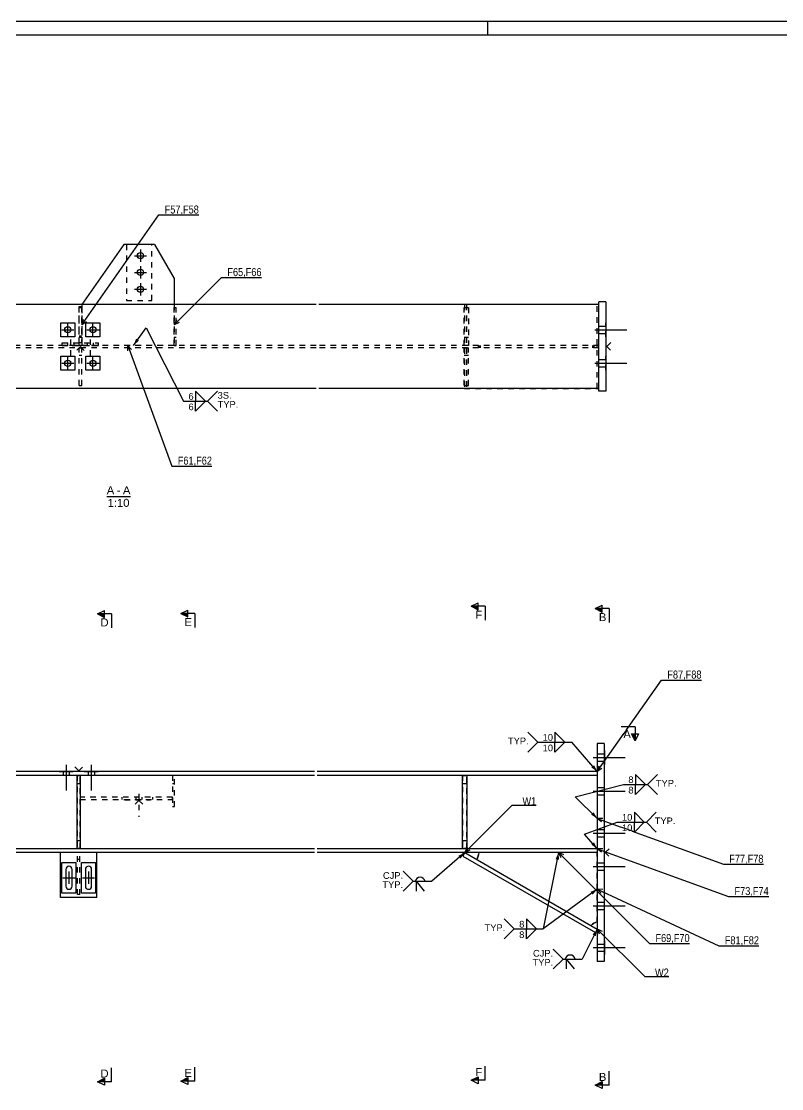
# Model space of a CAD drawing. Header units: millimetres. Extents: x -22 to 819, y -311 to 283.
# Drawn here: x 354.8 to 626.8, y -99 to 283 of the extents above; entities that cross this region are included whole.
import ezdxf

# ---------------------------------------------------------------- set-up
doc = ezdxf.new("R2010")
doc.units = ezdxf.units.MM
doc.linetypes.add('DXK_LINE_DOT2', pattern=[3.9198, 1.9599, -1.9599])
doc.layers.add('WELD_LABELS', color=5, linetype='Continuous')
doc.styles.add('Arial', font='ARIAL.TTF', dxfattribs={"height": 0.2})
doc.styles.add('Arial Narrow', font='ARIALN.TTF', dxfattribs={"height": 0.2})

# ---------------------------------------------------------------- blocks, each defined once
blk = doc.blocks.new('Unknown-43754868-1168')
at = {"color": 5, "linetype": 'Continuous'}
for p, q in [((818.75, 282.99), (-22.25, 282.99)), ((813.75, 277.99), (-17.25, 277.99))]:
    blk.add_line(p, q, dxfattribs=at)
at = {"color": 7, "linetype": 'Continuous'}
blk.add_line((521.75, 277.99), (521.75, 282.99), dxfattribs=at)
blk = doc.blocks.new('Unknown-43754868-11 - 2118')
at = {"color": 6, "linetype": 'Continuous'}
blk.add_line((385.35, 113), (393.81, 113), dxfattribs=at)
at = {"color": 0, "linetype": 'Continuous'}
blk.add_wipeout([(388.01, 113.75), (388.01, 116.75), (385.35, 116.75), (385.35, 113.75)], dxfattribs=at)
blk.add_wipeout([(390.24, 113.75), (390.24, 116.75), (388.91, 116.75), (388.91, 113.75)], dxfattribs=at)
blk.add_wipeout([(393.81, 113.75), (393.81, 116.75), (391.14, 116.75), (391.14, 113.75)], dxfattribs=at)
at = {"color": 6, "linetype": 'Continuous', "style": 'Arial'}
blk.add_text('-', height=2.87, dxfattribs=at).set_placement((388.91, 113.75))
at = {"color": 0, "linetype": 'Continuous'}
blk.add_wipeout([(393.47, 109.25), (393.47, 112.25), (385.69, 112.25), (385.69, 109.25)], dxfattribs=at)
at = {"color": 6, "linetype": 'Continuous', "style": 'Arial'}
for s, height, p in [('A', 2.87, (385.35, 113.75)), ('A', 2.87, (391.14, 113.75)), ('1:10', 2.865, (385.69, 109.25))]:
    blk.add_text(s, height=height, dxfattribs=at).set_placement(p)
blk = doc.blocks.new('Part-43754868-2227 - 2118')
at = {"color": 7, "linetype": 'DXK_LINE_DOT2'}
for p, q in [((369.43, 166.94), (369.43, 167.94)), ((369.43, 167.94), (382.43, 167.94)), ((369.43, 166.94), (382.43, 166.94)), ((382.43, 166.94), (382.43, 167.94))]:
    blk.add_line(p, q, dxfattribs=at)
at = {"color": 2, "linetype": 'Continuous'}
for q in [(374.63, 165.34), (377.33, 165.24)]:
    blk.add_line((375.93, 166.64), q, dxfattribs=at)
blk = doc.blocks.new('Surfacing-43754868-2123 - 2118')
at = {"color": 246, "linetype": 'DXK_LINE_DOT2'}
for p, q in [((381.93, 166.94), (376.93, 166.94)), ((376.93, 166.94), (376.93, 166.89)), ((381.93, 166.89), (376.93, 166.89)), ((381.93, 166.94), (381.93, 166.89))]:
    blk.add_line(p, q, dxfattribs=at)
blk = doc.blocks.new('Surfacing-43754868-2264 - 2118')
at = {"color": 7, "linetype": 'Continuous'}
for p, q in [((368.93, 158.12), (368.93, 163.12)), ((368.93, 163.12), (373.93, 163.12)), ((373.93, 163.12), (373.93, 158.12)), ((373.93, 158.12), (368.93, 158.12))]:
    blk.add_line(p, q, dxfattribs=at)
blk = doc.blocks.new('Bolt-43754868-2136 - 2118')
at = {"color": 3, "linetype": 'Continuous'}
for p, q in [((395.23, 199.12), (399.63, 199.12)), ((397.43, 201.32), (397.43, 196.92)), ((397.43, 195.32), (397.43, 190.92)), ((395.23, 193.12), (399.63, 193.12)), ((397.43, 189.32), (397.43, 184.92)), ((395.23, 187.12), (399.63, 187.12))]:
    blk.add_line(p, q, dxfattribs=at)
for centre in [(397.43, 199.12), (397.43, 193.12), (397.43, 187.12)]:
    blk.add_circle(centre, 1.1, dxfattribs=at)
blk = doc.blocks.new('Bolt-43754868-2128 - 2118')
at = {"color": 3, "linetype": 'DXK_LINE_DOT2'}
for p, q in [((372.43, 169.19), (372.43, 160.94)), ((379.43, 169.19), (379.43, 160.94)), ((371.33, 167.94), (371.33, 166.94)), ((373.53, 167.94), (373.53, 166.94)), ((378.33, 167.94), (378.33, 166.94)), ((380.53, 167.94), (380.53, 166.94))]:
    blk.add_line(p, q, dxfattribs=at)
blk = doc.blocks.new('Bolt-43754868-2133 - 2118')
at = {"color": 3, "linetype": 'Continuous'}
for p, q in [((369.23, 172.62), (373.63, 172.62)), ((371.43, 170.42), (371.43, 174.82)), ((378.23, 172.62), (382.63, 172.62)), ((380.43, 170.42), (380.43, 174.82)), ((369.23, 160.62), (373.63, 160.62)), ((371.43, 158.42), (371.43, 162.82)), ((378.23, 160.62), (382.63, 160.62)), ((380.43, 158.42), (380.43, 162.82))]:
    blk.add_line(p, q, dxfattribs=at)
for centre in [(371.43, 172.62), (380.43, 172.62), (371.43, 160.62), (380.43, 160.62)]:
    blk.add_circle(centre, 1.1, dxfattribs=at)
blk = doc.blocks.new('Bolt-43754868-2134 - 2118')
at = {"color": 3, "linetype": 'Continuous'}
for p, q in [((559.96, 172.62), (571.46, 172.62)), ((559.96, 172.62), (571.46, 172.62)), ((559.96, 172.62), (571.46, 172.62)), ((559.96, 172.62), (571.46, 172.62)), ((559.96, 172.62), (571.46, 172.62)), ((559.96, 172.62), (571.46, 172.62)), ((561.46, 173.92), (563.96, 173.92)), ((561.46, 173.92), (563.96, 173.92)), ((561.46, 173.92), (563.96, 173.92)), ((561.46, 173.92), (563.96, 173.92)), ((561.46, 173.92), (563.96, 173.92)), ((561.46, 173.92), (563.96, 173.92)), ((561.46, 171.32), (563.96, 171.32)), ((561.46, 171.32), (563.96, 171.32)), ((561.46, 171.32), (563.96, 171.32)), ((561.46, 171.32), (563.96, 171.32)), ((561.46, 171.32), (563.96, 171.32)), ((561.46, 171.32), (563.96, 171.32)), ((559.96, 160.62), (571.46, 160.62)), ((559.96, 160.62), (571.46, 160.62)), ((559.96, 160.62), (571.46, 160.62)), ((559.96, 160.62), (571.46, 160.62)), ((559.96, 160.62), (571.46, 160.62)), ((559.96, 160.62), (571.46, 160.62)), ((561.46, 161.92), (563.96, 161.92)), ((561.46, 161.92), (563.96, 161.92)), ((561.46, 161.92), (563.96, 161.92)), ((561.46, 161.92), (563.96, 161.92)), ((561.46, 161.92), (563.96, 161.92)), ((561.46, 161.92), (563.96, 161.92)), ((561.46, 159.32), (563.96, 159.32)), ((561.46, 159.32), (563.96, 159.32)), ((561.46, 159.32), (563.96, 159.32)), ((561.46, 159.32), (563.96, 159.32)), ((561.46, 159.32), (563.96, 159.32)), ((561.46, 159.32), (563.96, 159.32))]:
    blk.add_line(p, q, dxfattribs=at)
blk = doc.blocks.new('Part-43754868-2176 - 2118')
at = {"linetype": 'Continuous'}
blk.add_hatch(color=2, dxfattribs=at).paths.add_polyline_path([(247.7, 166.62), (246.9, 168.02), (248.5, 168.02)])
at = {"color": 2, "linetype": 'Continuous'}
for p, q in [((317.93, 181.62), (217.7, 181.62)), ((460.23, 181.62), (318.93, 181.62)), ((561.46, 181.62), (461.23, 181.62)), ((247.7, 166.62), (246.9, 168.02)), ((246.9, 168.02), (248.5, 168.02)), ((248.5, 168.02), (247.7, 166.62)), ((317.93, 151.62), (217.7, 151.62)), ((460.23, 151.62), (318.93, 151.62)), ((561.46, 151.62), (461.23, 151.62))]:
    blk.add_line(p, q, dxfattribs=at)
at = {"color": 7, "linetype": 'DXK_LINE_DOT2'}
for p, q in [((217.7, 181.62), (217.7, 151.62)), ((561.46, 151.62), (561.46, 181.62)), ((317.93, 167.04), (217.7, 167.04)), ((317.93, 166.19), (217.7, 166.19)), ((460.23, 167.04), (318.93, 167.04)), ((460.23, 166.19), (318.93, 166.19)), ((561.46, 167.04), (461.23, 167.04)), ((561.46, 166.19), (461.23, 166.19))]:
    blk.add_line(p, q, dxfattribs=at)
at = {"color": 2, "linetype": 'Continuous'}
blk.add_circle((247.7, 167.52), 1, dxfattribs=at)
blk = doc.blocks.new('Surfacing-43754868-2181 - 2118')
at = {"color": 246, "linetype": 'DXK_LINE_DOT2'}
for p, q in [((401.43, 203.12), (392.43, 203.12)), ((392.43, 203.12), (392.43, 183.12)), ((401.43, 183.12), (401.43, 203.12)), ((392.43, 183.12), (401.43, 183.12))]:
    blk.add_line(p, q, dxfattribs=at)
blk = doc.blocks.new('Part-43754868-2186 - 2118')
at = {"color": 7, "linetype": 'DXK_LINE_DOT2'}
for p, q in [((513.28, 152.69), (513.28, 166.19)), ((513.28, 166.19), (514.78, 166.19)), ((514.78, 152.69), (514.78, 166.19)), ((514.78, 163.39), (513.28, 163.39)), ((513.28, 152.69), (514.78, 152.69))]:
    blk.add_line(p, q, dxfattribs=at)
blk = doc.blocks.new('Part-43754868-2191 - 2118')
at = {"color": 7, "linetype": 'DXK_LINE_DOT2'}
for p, q in [((513.28, 167.04), (513.28, 180.54)), ((513.28, 180.54), (514.78, 180.54)), ((514.78, 180.54), (514.78, 167.04)), ((514.78, 169.84), (513.28, 169.84)), ((514.78, 167.04), (513.28, 167.04))]:
    blk.add_line(p, q, dxfattribs=at)
blk = doc.blocks.new('Part-43754868-2196 - 2118')
at = {"color": 7, "linetype": 'DXK_LINE_DOT2'}
for p, q in [((375.43, 167.04), (375.43, 180.54)), ((375.43, 180.54), (376.43, 180.54)), ((376.43, 180.54), (376.43, 167.04)), ((376.43, 169.84), (375.43, 169.84)), ((376.43, 167.04), (375.43, 167.04))]:
    blk.add_line(p, q, dxfattribs=at)
blk = doc.blocks.new('Surfacing-43754868-2265 - 2118')
at = {"color": 7, "linetype": 'Continuous'}
for p, q in [((368.93, 170.12), (368.93, 175.12)), ((368.93, 175.12), (373.93, 175.12)), ((373.93, 175.12), (373.93, 170.12)), ((373.93, 170.12), (368.93, 170.12))]:
    blk.add_line(p, q, dxfattribs=at)
blk = doc.blocks.new('Part-43754868-2201 - 2118')
at = {"color": 7, "linetype": 'DXK_LINE_DOT2'}
for p, q in [((375.53, 167.94), (375.53, 180.94)), ((375.53, 180.94), (376.33, 180.94)), ((376.33, 180.94), (376.33, 167.94)), ((375.53, 170.44), (376.33, 170.44)), ((376.33, 167.94), (375.53, 167.94))]:
    blk.add_line(p, q, dxfattribs=at)
blk = doc.blocks.new('Part-43754868-2216 - 2118')
at = {"color": 2, "linetype": 'Continuous'}
for p, q in [((561.46, 150.62), (561.46, 182.62)), ((563.96, 182.62), (561.46, 182.62)), ((563.96, 182.62), (563.96, 150.62)), ((564.26, 166.62), (565.66, 168.02)), ((564.26, 166.62), (565.56, 165.32)), ((563.96, 150.62), (561.46, 150.62))]:
    blk.add_line(p, q, dxfattribs=at)
blk = doc.blocks.new('Part-43754868-2217 - 2118')
at = {"color": 7, "linetype": 'DXK_LINE_DOT2'}
for p, q in [((561.46, 181.62), (513.33, 181.62)), ((513.33, 181.62), (513.33, 151.62)), ((514.03, 181.62), (514.03, 151.62)), ((560.76, 151.62), (560.76, 181.62)), ((561.46, 151.62), (561.46, 181.62)), ((561.46, 167.04), (518.36, 167.04)), ((518.36, 166.19), (518.36, 167.04)), ((561.46, 166.19), (518.36, 166.19)), ((518.65, 166.19), (518.65, 167.04)), ((518.99, 167.04), (518.99, 166.19)), ((519.03, 166.19), (519.03, 167.04)), ((559.29, 166.19), (559.29, 167.04)), ((559.69, 166.19), (559.69, 167.04)), ((560.81, 166.19), (560.81, 167.04)), ((513.33, 151.62), (561.46, 151.62))]:
    blk.add_line(p, q, dxfattribs=at)
blk = doc.blocks.new('Surfacing-43754868-2281 - 2118')
at = {"color": 7, "linetype": 'Continuous'}
for p, q in [((563.96, 175.12), (564.01, 175.12)), ((564.01, 170.12), (564.01, 175.12)), ((563.96, 170.12), (564.01, 170.12))]:
    blk.add_line(p, q, dxfattribs=at)
at = {"color": 246, "linetype": 'DXK_LINE_DOT2'}
blk.add_line((563.96, 170.12), (563.96, 175.12), dxfattribs=at)
blk = doc.blocks.new('Surfacing-43754868-2286 - 2118')
at = {"color": 7, "linetype": 'Continuous'}
for p, q in [((563.96, 163.12), (564.01, 163.12)), ((564.01, 158.12), (564.01, 163.12)), ((563.96, 158.12), (564.01, 158.12))]:
    blk.add_line(p, q, dxfattribs=at)
at = {"color": 246, "linetype": 'DXK_LINE_DOT2'}
blk.add_line((563.96, 158.12), (563.96, 163.12), dxfattribs=at)
blk = doc.blocks.new('Part-43754868-2222 - 2118')
at = {"color": 7, "linetype": 'DXK_LINE_DOT2'}
for p, q in [((375.43, 152.69), (375.43, 166.19)), ((375.43, 166.19), (376.43, 166.19)), ((376.43, 152.69), (376.43, 166.19)), ((376.43, 163.39), (375.43, 163.39)), ((375.43, 152.69), (376.43, 152.69))]:
    blk.add_line(p, q, dxfattribs=at)
blk = doc.blocks.new('Surfacing-43754868-2311 - 2118')
at = {"color": 246, "linetype": 'DXK_LINE_DOT2'}
for p, q in [((374.93, 166.94), (369.93, 166.94)), ((369.93, 166.94), (369.93, 166.89)), ((374.93, 166.89), (369.93, 166.89)), ((374.93, 166.94), (374.93, 166.89))]:
    blk.add_line(p, q, dxfattribs=at)
blk = doc.blocks.new('Part-43754868-2237 - 2118')
at = {"color": 7, "linetype": 'DXK_LINE_DOT2'}
for p, q in [((409.43, 167.04), (409.43, 180.54)), ((409.43, 180.54), (410.23, 180.54)), ((410.23, 167.04), (410.23, 180.54)), ((410.23, 169.84), (409.43, 169.84)), ((409.43, 167.04), (410.23, 167.04))]:
    blk.add_line(p, q, dxfattribs=at)
blk = doc.blocks.new('Surfacing-43754868-2258 - 2118')
at = {"color": 7, "linetype": 'Continuous'}
for p, q in [((377.93, 170.12), (377.93, 175.12)), ((377.93, 175.12), (382.93, 175.12)), ((382.93, 175.12), (382.93, 170.12)), ((382.93, 170.12), (377.93, 170.12))]:
    blk.add_line(p, q, dxfattribs=at)
blk = doc.blocks.new('Surfacing-43754868-2259 - 2118')
at = {"color": 7, "linetype": 'Continuous'}
for p, q in [((377.93, 158.12), (377.93, 163.12)), ((377.93, 163.12), (382.93, 163.12)), ((382.93, 163.12), (382.93, 158.12)), ((382.93, 158.12), (377.93, 158.12))]:
    blk.add_line(p, q, dxfattribs=at)
blk = doc.blocks.new('Surfacing-43754868-2271 - 2118')
at = {"color": 7, "linetype": 'Continuous'}
for p, q in [((563.96, 175.12), (564.01, 175.12)), ((564.01, 170.12), (564.01, 175.12)), ((563.96, 170.12), (564.01, 170.12))]:
    blk.add_line(p, q, dxfattribs=at)
at = {"color": 246, "linetype": 'DXK_LINE_DOT2'}
blk.add_line((563.96, 170.12), (563.96, 175.12), dxfattribs=at)
blk = doc.blocks.new('Surfacing-43754868-2276 - 2118')
at = {"color": 7, "linetype": 'Continuous'}
for p, q in [((563.96, 163.12), (564.01, 163.12)), ((564.01, 158.12), (564.01, 163.12)), ((563.96, 158.12), (564.01, 158.12))]:
    blk.add_line(p, q, dxfattribs=at)
at = {"color": 246, "linetype": 'DXK_LINE_DOT2'}
blk.add_line((563.96, 158.12), (563.96, 163.12), dxfattribs=at)
blk = doc.blocks.new('Part-43754868-3055 - 2118')
at = {"color": 2, "linetype": 'Continuous'}
for p, q in [((391.43, 203.12), (376.43, 181.7)), ((402.43, 203.12), (391.43, 203.12)), ((402.43, 203.12), (409.43, 190.99)), ((409.43, 190.99), (409.43, 181.62)), ((376.43, 181.7), (376.43, 181.62))]:
    blk.add_line(p, q, dxfattribs=at)
at = {"color": 7, "linetype": 'DXK_LINE_DOT2'}
for p, q in [((376.43, 181.7), (376.43, 167.04)), ((409.43, 181.62), (409.43, 167.04)), ((409.43, 167.04), (376.43, 167.04))]:
    blk.add_line(p, q, dxfattribs=at)
blk = doc.blocks.new('Surfacing-43754868-2680 - 2596')
at = {"color": 7, "linetype": 'Continuous'}
for p, q in [((377.33, 14.5), (377.33, 14.55)), ((377.33, 14.55), (382.33, 14.55)), ((382.33, 14.5), (382.33, 14.55))]:
    blk.add_line(p, q, dxfattribs=at)
at = {"color": 246, "linetype": 'DXK_LINE_DOT2'}
blk.add_line((377.33, 14.5), (382.33, 14.5), dxfattribs=at)
blk = doc.blocks.new('Bolt-43754868-2616 - 2596')
at = {"color": 3, "linetype": 'Continuous'}
for p, q in [((559.36, 19.5), (570.86, 19.5)), ((559.36, 19.5), (570.86, 19.5)), ((560.86, 20.8), (563.36, 20.8)), ((560.86, 20.8), (563.36, 20.8)), ((560.86, 18.2), (563.36, 18.2)), ((560.86, 18.2), (563.36, 18.2)), ((560.86, 8.8), (563.36, 8.8)), ((560.86, 8.8), (563.36, 8.8)), ((559.36, 7.5), (570.86, 7.5)), ((559.36, 7.5), (570.86, 7.5)), ((560.86, 6.2), (563.36, 6.2)), ((560.86, 6.2), (563.36, 6.2)), ((559.36, -7.5), (570.86, -7.5)), ((559.36, -7.5), (570.86, -7.5)), ((560.86, -6.2), (563.36, -6.2)), ((560.86, -6.2), (563.36, -6.2)), ((560.86, -8.8), (563.36, -8.8)), ((560.86, -8.8), (563.36, -8.8)), ((560.86, -18.2), (563.36, -18.2)), ((560.86, -18.2), (563.36, -18.2)), ((559.36, -19.5), (570.86, -19.5)), ((559.36, -19.5), (570.86, -19.5)), ((560.86, -20.8), (563.36, -20.8)), ((560.86, -20.8), (563.36, -20.8)), ((559.36, -33.5), (570.86, -33.5)), ((559.36, -33.5), (570.86, -33.5)), ((560.86, -32.2), (563.36, -32.2)), ((560.86, -32.2), (563.36, -32.2)), ((560.86, -34.8), (563.36, -34.8)), ((560.86, -34.8), (563.36, -34.8)), ((559.36, -48.5), (570.86, -48.5)), ((559.36, -48.5), (570.86, -48.5)), ((560.86, -47.2), (563.36, -47.2)), ((560.86, -47.2), (563.36, -47.2)), ((560.86, -49.8), (563.36, -49.8)), ((560.86, -49.8), (563.36, -49.8))]:
    blk.add_line(p, q, dxfattribs=at)
blk = doc.blocks.new('Part-43754868-2656 - 2596')
at = {"color": 7, "linetype": 'DXK_LINE_DOT2'}
for p, q in [((375.73, -14.5), (374.93, -14.5)), ((374.93, -29.5), (374.93, -14.5)), ((375.73, -29.5), (375.73, -14.5)), ((375.73, -17), (374.93, -17)), ((375.73, -29.5), (374.93, -29.5))]:
    blk.add_line(p, q, dxfattribs=at)
blk = doc.blocks.new('Surfacing-43754868-2601 - 2596')
at = {"color": 7, "linetype": 'Continuous'}
for p, q in [((376.33, -29), (376.33, -18)), ((376.33, -18), (381.33, -18)), ((381.33, -18), (381.33, -29)), ((381.33, -29), (376.33, -29))]:
    blk.add_line(p, q, dxfattribs=at)
blk = doc.blocks.new('Bolt-43754868-2622 - 2596')
at = {"color": 3, "linetype": 'DXK_LINE_DOT2'}
for p, q in [((395.73, 5.3), (395.73, 4.5)), ((395.73, 5.3), (395.73, 4.5)), ((395.73, 5.3), (395.73, 4.5)), ((396.83, 6.55), (396.83, -1.7)), ((396.83, 6.55), (396.83, -1.7)), ((396.83, 6.55), (396.83, -1.7)), ((397.93, 5.3), (397.93, 4.5)), ((397.93, 5.3), (397.93, 4.5)), ((397.93, 5.3), (397.93, 4.5))]:
    blk.add_line(p, q, dxfattribs=at)
blk = doc.blocks.new('Bolt-43754868-2606 - 2596')
at = {"color": 3, "linetype": 'Continuous'}
for p, q in [((370.81, -20.08), (370.73, -20.5)), ((370.73, -20.5), (370.73, -26.5)), ((371.05, -19.72), (370.81, -20.08)), ((371.41, -19.48), (371.05, -19.72)), ((371.83, -19.4), (371.41, -19.48)), ((372.25, -19.48), (371.83, -19.4)), ((371.83, -19.4), (371.83, -19.4)), ((371.83, -21.3), (371.83, -25.7)), ((372.61, -19.72), (372.25, -19.48)), ((372.85, -20.08), (372.61, -19.72)), ((372.93, -20.5), (372.85, -20.08)), ((372.93, -26.5), (372.93, -20.5)), ((377.81, -20.08), (377.73, -20.5)), ((377.73, -20.5), (377.73, -26.5)), ((378.05, -19.72), (377.81, -20.08)), ((378.41, -19.48), (378.05, -19.72)), ((378.83, -19.4), (378.41, -19.48)), ((379.25, -19.48), (378.83, -19.4)), ((378.83, -19.4), (378.83, -19.4)), ((378.83, -21.3), (378.83, -25.7)), ((379.61, -19.72), (379.25, -19.48)), ((379.85, -20.08), (379.61, -19.72)), ((379.93, -20.5), (379.85, -20.08)), ((379.93, -26.5), (379.93, -20.5)), ((369.63, -23.5), (374.03, -23.5)), ((370.73, -26.5), (370.81, -26.92)), ((372.85, -26.92), (372.93, -26.5)), ((376.63, -23.5), (381.03, -23.5)), ((377.73, -26.5), (377.81, -26.92)), ((379.85, -26.92), (379.93, -26.5)), ((370.81, -26.92), (371.05, -27.28)), ((371.05, -27.28), (371.41, -27.52)), ((371.41, -27.52), (371.83, -27.6)), ((371.83, -27.6), (372.25, -27.52)), ((371.83, -27.6), (371.83, -27.6)), ((372.25, -27.52), (372.61, -27.28)), ((372.61, -27.28), (372.85, -26.92)), ((377.81, -26.92), (378.05, -27.28)), ((378.05, -27.28), (378.41, -27.52)), ((378.41, -27.52), (378.83, -27.6)), ((378.83, -27.6), (379.25, -27.52)), ((378.83, -27.6), (378.83, -27.6)), ((379.25, -27.52), (379.61, -27.28)), ((379.61, -27.28), (379.85, -26.92))]:
    blk.add_line(p, q, dxfattribs=at)
blk = doc.blocks.new('Surfacing-43754868-2675 - 2596')
at = {"color": 7, "linetype": 'Continuous'}
for p, q in [((377.33, 14.5), (377.33, 14.55)), ((377.33, 14.55), (382.33, 14.55)), ((382.33, 14.5), (382.33, 14.55))]:
    blk.add_line(p, q, dxfattribs=at)
at = {"color": 246, "linetype": 'DXK_LINE_DOT2'}
blk.add_line((377.33, 14.5), (382.33, 14.5), dxfattribs=at)
blk = doc.blocks.new('Bolt-43754868-2611 - 2596')
at = {"color": 3, "linetype": 'Continuous'}
for p, q in [((370.83, 16.95), (370.83, 7.7)), ((370.83, 16.95), (370.83, 7.7)), ((379.83, 16.95), (379.83, 7.7)), ((379.83, 16.95), (379.83, 7.7)), ((369.73, 14.5), (369.73, 13.1)), ((369.73, 14.5), (369.73, 13.1)), ((371.93, 14.5), (371.93, 13.1)), ((371.93, 14.5), (371.93, 13.1)), ((378.73, 14.5), (378.73, 13.1)), ((378.73, 14.5), (378.73, 13.1)), ((380.93, 14.5), (380.93, 13.1)), ((380.93, 14.5), (380.93, 13.1))]:
    blk.add_line(p, q, dxfattribs=at)
blk = doc.blocks.new('Surfacing-43754868-2685 - 2596')
at = {"color": 7, "linetype": 'Continuous'}
for p, q in [((368.33, 14.5), (368.33, 14.55)), ((368.33, 14.55), (373.33, 14.55)), ((373.33, 14.5), (373.33, 14.55))]:
    blk.add_line(p, q, dxfattribs=at)
at = {"color": 246, "linetype": 'DXK_LINE_DOT2'}
blk.add_line((368.33, 14.5), (373.33, 14.5), dxfattribs=at)
blk = doc.blocks.new('Part-43754868-2630 - 2596')
at = {"linetype": 'Continuous'}
blk.add_hatch(color=2, dxfattribs=at).paths.add_polyline_path([(247.1, 14.5), (246.3, 15.9), (247.9, 15.9)])
at = {"color": 2, "linetype": 'Continuous'}
for p, q in [((247.1, 14.5), (246.3, 15.9)), ((246.3, 15.9), (247.9, 15.9)), ((247.9, 15.9), (247.1, 14.5)), ((375.33, 14.8), (373.93, 16.2)), ((375.33, 14.8), (376.63, 16.1)), ((317.33, 14.5), (217.1, 14.5)), ((317.33, 13.1), (217.1, 13.1)), ((459.63, 14.5), (318.33, 14.5)), ((459.63, 13.1), (318.33, 13.1)), ((560.86, 14.5), (460.63, 14.5)), ((560.86, 13.1), (460.63, 13.1)), ((317.33, -13.1), (217.1, -13.1)), ((317.33, -14.5), (217.1, -14.5)), ((459.63, -13.1), (318.33, -13.1)), ((459.63, -14.5), (318.33, -14.5)), ((560.86, -13.1), (460.63, -13.1)), ((560.86, -14.5), (460.63, -14.5))]:
    blk.add_line(p, q, dxfattribs=at)
at = {"color": 7, "linetype": 'DXK_LINE_DOT2'}
for p, q in [((217.1, -14.5), (217.1, 14.5)), ((560.86, 14.5), (560.86, -14.5))]:
    blk.add_line(p, q, dxfattribs=at)
at = {"color": 2, "linetype": 'Continuous'}
blk.add_circle((247.1, 15.4), 1, dxfattribs=at)
blk = doc.blocks.new('Part-43754868-2631 - 2596')
at = {"color": 7, "linetype": 'DXK_LINE_DOT2'}
for p, q in [((512.68, 13), (512.68, -13)), ((514.18, 13), (512.68, 13)), ((514.18, -13), (514.18, 13)), ((512.68, 10.2), (514.18, 10.2)), ((512.68, -10.2), (514.18, -10.2)), ((512.68, -13), (514.18, -13))]:
    blk.add_line(p, q, dxfattribs=at)
blk = doc.blocks.new('Part-43754868-2632 - 2596')
at = {"color": 2, "linetype": 'Continuous'}
for p, q in [((514.18, 13), (512.68, 13)), ((512.68, -13), (512.68, 13)), ((514.18, 13), (514.18, -13)), ((514.18, -13), (512.68, -13))]:
    blk.add_line(p, q, dxfattribs=at)
at = {"color": 7, "linetype": 'DXK_LINE_DOT2'}
for p, q in [((512.68, 10.2), (514.18, 10.2)), ((512.68, -10.2), (514.18, -10.2))]:
    blk.add_line(p, q, dxfattribs=at)
blk = doc.blocks.new('Part-43754868-2637 - 2596')
at = {"color": 2, "linetype": 'Continuous'}
for p, q in [((513.43, -14.5), (512.73, -15.71)), ((513.43, -14.5), (560.86, -41.88)), ((518.26, -15.79), (518.39, -15.15)), ((518.43, -14.5), (518.39, -15.15)), ((512.73, -15.71), (560.16, -43.1)), ((518.05, -16.41), (517.76, -17)), ((518.05, -16.41), (518.26, -15.79)), ((559.09, -40.12), (558.69, -40.63)), ((559.61, -39.72), (559.09, -40.12)), ((560.21, -39.47), (559.61, -39.72)), ((560.86, -41.88), (560.16, -43.1)), ((560.86, -39.38), (560.21, -39.47))]:
    blk.add_line(p, q, dxfattribs=at)
at = {"color": 7, "linetype": 'DXK_LINE_DOT2'}
for p, q in [((518.39, -15.15), (518.26, -15.79)), ((560.86, -14.5), (518.43, -14.5)), ((560.86, -39.38), (560.86, -14.5)), ((518.26, -15.79), (518.05, -16.41)), ((559.09, -40.12), (559.61, -39.72)), ((559.61, -39.72), (560.21, -39.47))]:
    blk.add_line(p, q, dxfattribs=at)
blk = doc.blocks.new('Part-43754868-2642 - 2596')
at = {"color": 2, "linetype": 'Continuous'}
for p, q in [((563.36, 24.5), (560.86, 24.5)), ((560.86, 24.5), (560.86, -53.5)), ((563.36, 24.5), (563.36, -53.5)), ((563.66, -14.5), (565.06, -13.1)), ((563.66, -14.5), (564.96, -15.8)), ((563.36, -53.5), (560.86, -53.5))]:
    blk.add_line(p, q, dxfattribs=at)
blk = doc.blocks.new('Part-43754868-4316 - 2596')
at = {"color": 7, "linetype": 'DXK_LINE_DOT2'}
for p, q in [((375.83, 5.3), (375.83, 4.5)), ((408.83, 5.3), (375.83, 5.3)), ((375.83, 4.5), (408.83, 4.5)), ((390.83, 4.5), (390.83, 5.3)), ((401.83, 4.5), (401.83, 5.3)), ((408.83, 4.5), (408.83, 5.3))]:
    blk.add_line(p, q, dxfattribs=at)
at = {"color": 2, "linetype": 'Continuous'}
for q in [(395.53, 2.9), (398.23, 2.8)]:
    blk.add_line((396.83, 4.2), q, dxfattribs=at)
blk = doc.blocks.new('Part-43754868-2655 - 2596')
at = {"color": 7, "linetype": 'DXK_LINE_DOT2'}
for p, q in [((374.83, 13), (374.83, -13)), ((375.83, 13), (374.83, 13)), ((375.83, -13), (375.83, 13)), ((374.83, 10.2), (375.83, 10.2)), ((374.83, -10.2), (375.83, -10.2)), ((374.83, -13), (375.83, -13))]:
    blk.add_line(p, q, dxfattribs=at)
blk = doc.blocks.new('Part-43754868-2657 - 2596')
at = {"color": 7, "linetype": 'DXK_LINE_DOT2'}
for p, q in [((408.83, 13.1), (408.83, 2)), ((409.63, 13.1), (408.83, 13.1)), ((409.63, 2), (409.63, 13.1)), ((408.83, 10.3), (409.63, 10.3)), ((408.83, 2), (409.63, 2))]:
    blk.add_line(p, q, dxfattribs=at)
blk = doc.blocks.new('Part-43754868-2659 - 2596')
at = {"color": 2, "linetype": 'Continuous'}
for p, q in [((368.83, -30.5), (368.83, -14.5)), ((381.83, -30.5), (381.83, -14.5)), ((381.83, -30.5), (368.83, -30.5))]:
    blk.add_line(p, q, dxfattribs=at)
at = {"color": 7, "linetype": 'DXK_LINE_DOT2'}
blk.add_line((381.83, -14.5), (368.83, -14.5), dxfattribs=at)
blk = doc.blocks.new('Part-43754868-2660 - 2596')
at = {"color": 2, "linetype": 'Continuous'}
for p, q in [((375.83, 13), (374.83, 13)), ((374.83, -13), (374.83, 13)), ((375.83, 13), (375.83, -13)), ((375.83, -13), (374.83, -13))]:
    blk.add_line(p, q, dxfattribs=at)
at = {"color": 7, "linetype": 'DXK_LINE_DOT2'}
for p, q in [((374.83, 10.2), (375.83, 10.2)), ((374.83, -10.2), (375.83, -10.2))]:
    blk.add_line(p, q, dxfattribs=at)
blk = doc.blocks.new('Surfacing-43754868-2690 - 2596')
at = {"color": 7, "linetype": 'Continuous'}
for p, q in [((368.33, 14.5), (368.33, 14.55)), ((368.33, 14.55), (373.33, 14.55)), ((373.33, 14.5), (373.33, 14.55))]:
    blk.add_line(p, q, dxfattribs=at)
at = {"color": 246, "linetype": 'DXK_LINE_DOT2'}
blk.add_line((368.33, 14.5), (373.33, 14.5), dxfattribs=at)
blk = doc.blocks.new('Surfacing-43754868-2700 - 2596')
at = {"color": 7, "linetype": 'Continuous'}
for p, q in [((563.36, -46), (563.41, -46)), ((563.41, -46), (563.41, -51)), ((563.36, -51), (563.41, -51))]:
    blk.add_line(p, q, dxfattribs=at)
at = {"color": 246, "linetype": 'DXK_LINE_DOT2'}
blk.add_line((563.36, -46), (563.36, -51), dxfattribs=at)
blk = doc.blocks.new('Surfacing-43754868-2705 - 2596')
at = {"color": 7, "linetype": 'Continuous'}
for p, q in [((563.36, -46), (563.41, -46)), ((563.41, -46), (563.41, -51)), ((563.36, -51), (563.41, -51))]:
    blk.add_line(p, q, dxfattribs=at)
at = {"color": 246, "linetype": 'DXK_LINE_DOT2'}
blk.add_line((563.36, -46), (563.36, -51), dxfattribs=at)
blk = doc.blocks.new('Surfacing-43754868-2710 - 2596')
at = {"color": 7, "linetype": 'Continuous'}
for p, q in [((563.36, 22), (563.41, 22)), ((563.41, 22), (563.41, 17)), ((563.36, 17), (563.41, 17))]:
    blk.add_line(p, q, dxfattribs=at)
at = {"color": 246, "linetype": 'DXK_LINE_DOT2'}
blk.add_line((563.36, 22), (563.36, 17), dxfattribs=at)
blk = doc.blocks.new('Surfacing-43754868-2715 - 2596')
at = {"color": 7, "linetype": 'Continuous'}
for p, q in [((563.36, 22), (563.41, 22)), ((563.41, 22), (563.41, 17)), ((563.36, 17), (563.41, 17))]:
    blk.add_line(p, q, dxfattribs=at)
at = {"color": 246, "linetype": 'DXK_LINE_DOT2'}
blk.add_line((563.36, 22), (563.36, 17), dxfattribs=at)
blk = doc.blocks.new('Surfacing-43754868-2736 - 2596')
at = {"color": 7, "linetype": 'Continuous'}
for p, q in [((369.33, -29), (369.33, -18)), ((369.33, -18), (374.33, -18)), ((374.33, -18), (374.33, -29)), ((374.33, -29), (369.33, -29))]:
    blk.add_line(p, q, dxfattribs=at)
blk = doc.blocks.new('Surfacing-43754868-2737 - 2596')
at = {"color": 246, "linetype": 'DXK_LINE_DOT2'}
for p, q in [((391.83, 4.45), (391.83, 4.5)), ((391.83, 4.5), (400.83, 4.5)), ((391.83, 4.45), (400.83, 4.45)), ((400.83, 4.45), (400.83, 4.5))]:
    blk.add_line(p, q, dxfattribs=at)
blk = doc.blocks.new('WeldMark-43754868-7555 - 2118')
at = {"linetype": 'Continuous'}
blk.add_hatch(color=3, dxfattribs=at).paths.add_polyline_path([(396.89, 168.71), (394.93, 167.04), (395.87, 169.44)])
at = {"color": 3, "linetype": 'Continuous'}
for p, q in [((394.93, 167.04), (399.43, 173.32)), ((421.45, 147.08), (425.02, 150.65)), ((421.45, 147.08), (425.02, 143.51))]:
    blk.add_line(p, q, dxfattribs=at)
at = {"color": 0}
blk.add_wipeout([(416.65, 147.38), (416.65, 150.28), (414.39, 150.28), (414.39, 147.38)], dxfattribs=at)
at = {"color": 3, "linetype": 'Continuous'}
for p, q in [((420.73, 147.08), (417.16, 150.65)), ((417.16, 150.65), (417.16, 147.08)), ((417.16, 147.08), (420.73, 147.08))]:
    blk.add_line(p, q, dxfattribs=at)
at = {"color": 0, "linetype": 'Continuous'}
blk.add_wipeout([(430.02, 147.96), (430.02, 150.46), (425.02, 150.46), (425.02, 147.96)], dxfattribs=at)
for points in [[(416.65, 143.63), (416.65, 146.53), (414.39, 146.53), (414.39, 143.63)], [(432.42, 144.71), (432.42, 147.21), (425.02, 147.21), (425.02, 144.71)]]:
    blk.add_wipeout(points, dxfattribs=at)
at = {"color": 3, "linetype": 'Continuous'}
for p, q in [((399.43, 173.32), (412.84, 147.08)), ((412.84, 147.08), (421.45, 147.08)), ((417.16, 147.08), (420.73, 147.08)), ((420.73, 147.08), (417.16, 143.51)), ((417.16, 143.51), (417.16, 147.08))]:
    blk.add_line(p, q, dxfattribs=at)
at = {"color": 3, "style": 'Arial'}
blk.add_text('6', height=2.39, dxfattribs=at).set_placement((414.59, 147.58))
at = {"color": 3, "linetype": 'Continuous', "style": 'Arial'}
for s, height, p in [('3S.', 2.388, (425.02, 147.96)), ('6', 2.39, (414.59, 143.83)), ('TYP.', 2.388, (425.02, 144.71))]:
    blk.add_text(s, height=height, dxfattribs=at).set_placement(p)
blk = doc.blocks.new('WeldMark-43754868-3049 - 2596')
at = {"linetype": 'Continuous'}
blk.add_hatch(color=3, dxfattribs=at).paths.add_polyline_path([(559.7, 16.8), (560.86, 14.5), (558.75, 15.98)])
at = {"color": 3, "linetype": 'Continuous'}
blk.add_line((560.86, 14.5), (551.76, 25.04), dxfattribs=at)
at = {"color": 0}
blk.add_wipeout([(545.21, 25.34), (545.21, 28.24), (541.1, 28.24), (541.1, 25.34)], dxfattribs=at)
at = {"color": 3, "linetype": 'Continuous'}
for p, q in [((549.29, 25.04), (545.72, 28.61)), ((545.72, 28.61), (545.72, 25.04)), ((545.72, 25.04), (549.29, 25.04))]:
    blk.add_line(p, q, dxfattribs=at)
at = {"color": 0, "linetype": 'Continuous'}
blk.add_wipeout([(545.21, 21.59), (545.21, 24.49), (541.1, 24.49), (541.1, 21.59)], dxfattribs=at)
at = {"color": 3, "linetype": 'Continuous'}
for p, q in [((539.55, 25.04), (535.98, 28.61)), ((539.55, 25.04), (535.98, 21.47)), ((539.55, 25.04), (551.76, 25.04)), ((545.72, 25.04), (549.29, 25.04)), ((549.29, 25.04), (545.72, 21.47)), ((545.72, 21.47), (545.72, 25.04))]:
    blk.add_line(p, q, dxfattribs=at)
at = {"color": 3, "style": 'Arial'}
blk.add_text('10', height=2.388, dxfattribs=at).set_placement((541.3, 25.54))
at = {"color": 3, "linetype": 'Continuous', "style": 'Arial'}
blk.add_text('10', height=2.388, dxfattribs=at).set_placement((541.3, 21.79))
at = {"color": 0, "linetype": 'Continuous'}
blk.add_wipeout([(536.3, 24.29), (536.3, 26.79), (528.89, 26.79), (528.89, 24.29)], dxfattribs=at)
at = {"color": 3, "linetype": 'Continuous', "style": 'Arial'}
blk.add_text('TYP.', height=2.388, dxfattribs=at).set_placement((528.89, 24.29))
blk = doc.blocks.new('SectionMark-43754868-2942 - 2596')
at = {"color": 0, "linetype": 'Continuous'}
for points in [[(386.01, 66.44), (386.01, 69.44), (383.12, 69.44), (383.12, 66.44)], [(386.01, -94.99), (386.01, -91.99), (383.12, -91.99), (383.12, -94.99)]]:
    blk.add_wipeout(points, dxfattribs=at)
at = {"linetype": 'Continuous'}
for points in [[(384.51, 70.94), (384.51, 69.69), (382.01, 70.94)], [(384.51, -95.23), (384.51, -96.49), (382.01, -96.49)]]:
    blk.add_hatch(color=6, dxfattribs=at).paths.add_polyline_path(points)
at = {"color": 6, "linetype": 'Continuous'}
for p, q in [((382.01, 70.94), (384.51, 72.19)), ((387.01, 70.94), (382.01, 70.94)), ((382.01, 70.94), (384.51, 69.69)), ((384.51, 69.69), (384.51, 72.19)), ((387.01, 70.94), (387.01, 65.94)), ((387.01, -96.49), (387.01, -91.49)), ((382.01, -96.49), (384.51, -95.23)), ((384.51, -95.23), (384.51, -97.73)), ((387.01, -96.49), (382.01, -96.49)), ((384.51, -97.73), (382.01, -96.49))]:
    blk.add_line(p, q, dxfattribs=at)
at = {"color": 6, "linetype": 'Continuous', "style": 'Arial'}
for p in [(383.12, 66.44), (383.12, -94.99)]:
    blk.add_text('D', height=2.87, dxfattribs=at).set_placement(p)
blk = doc.blocks.new('SectionMark-43754868-2944 - 2596')
at = {"color": 0, "linetype": 'Continuous'}
for points in [[(415.83, 66.58), (415.83, 69.58), (413.16, 69.58), (413.16, 66.58)], [(415.83, -94.77), (415.83, -91.77), (413.16, -91.77), (413.16, -94.77)]]:
    blk.add_wipeout(points, dxfattribs=at)
at = {"linetype": 'Continuous'}
for points in [[(414.33, 71.08), (414.33, 69.83), (411.83, 71.08)], [(414.33, -95.02), (414.33, -96.27), (411.83, -96.27)]]:
    blk.add_hatch(color=6, dxfattribs=at).paths.add_polyline_path(points)
at = {"color": 6, "linetype": 'Continuous'}
for p, q in [((411.83, 71.08), (414.33, 72.33)), ((416.83, 71.08), (411.83, 71.08)), ((411.83, 71.08), (414.33, 69.83)), ((414.33, 69.83), (414.33, 72.33)), ((416.83, 71.08), (416.83, 66.08)), ((416.83, -96.27), (416.83, -91.27)), ((411.83, -96.27), (414.33, -95.02)), ((414.33, -95.02), (414.33, -97.52)), ((416.83, -96.27), (411.83, -96.27)), ((414.33, -97.52), (411.83, -96.27))]:
    blk.add_line(p, q, dxfattribs=at)
at = {"color": 6, "linetype": 'Continuous', "style": 'Arial'}
for p in [(413.16, 66.58), (413.16, -94.77)]:
    blk.add_text('E', height=2.87, dxfattribs=at).set_placement(p)
blk = doc.blocks.new('SectionMark-43754868-2930 - 2596')
at = {"color": 0, "linetype": 'Continuous'}
for points in [[(519.68, 69.18), (519.68, 72.18), (517.24, 72.18), (517.24, 69.18)], [(519.68, -94.45), (519.68, -91.45), (517.24, -91.45), (517.24, -94.45)]]:
    blk.add_wipeout(points, dxfattribs=at)
at = {"linetype": 'Continuous'}
for points in [[(518.18, 73.68), (518.18, 72.43), (515.68, 73.68)], [(518.18, -94.7), (518.18, -95.95), (515.68, -95.95)]]:
    blk.add_hatch(color=6, dxfattribs=at).paths.add_polyline_path(points)
at = {"color": 6, "linetype": 'Continuous'}
for p, q in [((515.68, 73.68), (518.18, 74.93)), ((520.68, 73.68), (515.68, 73.68)), ((515.68, 73.68), (518.18, 72.43)), ((518.18, 72.43), (518.18, 74.93)), ((520.68, 73.68), (520.68, 68.68)), ((520.68, -95.95), (520.68, -90.95)), ((515.68, -95.95), (518.18, -94.7)), ((518.18, -94.7), (518.18, -97.2)), ((520.68, -95.95), (515.68, -95.95)), ((518.18, -97.2), (515.68, -95.95))]:
    blk.add_line(p, q, dxfattribs=at)
at = {"color": 6, "linetype": 'Continuous', "style": 'Arial'}
for p in [(517.24, 69.18), (517.24, -94.45)]:
    blk.add_text('F', height=2.87, dxfattribs=at).set_placement(p)
blk = doc.blocks.new('SectionMark-43754868-2948 - 2596')
at = {"color": 0, "linetype": 'Continuous'}
for points in [[(207.77, 26.5), (207.77, 29.5), (205.1, 29.5), (205.1, 26.5)], [(572.86, 26.5), (572.86, 29.5), (570.19, 29.5), (570.19, 26.5)]]:
    blk.add_wipeout(points, dxfattribs=at)
at = {"linetype": 'Continuous'}
for points in [[(203.6, 28), (204.85, 28), (203.6, 25.5)], [(573.11, 28), (574.36, 28), (574.36, 25.5)]]:
    blk.add_hatch(color=6, dxfattribs=at).paths.add_polyline_path(points)
at = {"color": 6, "linetype": 'Continuous'}
for p, q in [((203.6, 25.5), (202.35, 28)), ((204.85, 28), (202.35, 28)), ((203.6, 30.5), (208.6, 30.5)), ((203.6, 30.5), (203.6, 25.5)), ((203.6, 25.5), (204.85, 28)), ((574.36, 30.5), (569.36, 30.5)), ((573.11, 28), (575.61, 28)), ((574.36, 25.5), (573.11, 28)), ((574.36, 30.5), (574.36, 25.5)), ((575.61, 28), (574.36, 25.5))]:
    blk.add_line(p, q, dxfattribs=at)
at = {"color": 6, "linetype": 'Continuous', "style": 'Arial'}
for p in [(205.1, 26.5), (570.19, 26.5)]:
    blk.add_text('A', height=2.87, dxfattribs=at).set_placement(p)
blk = doc.blocks.new('SectionMark-43754868-2956 - 2596')
at = {"color": 0, "linetype": 'Continuous'}
for points in [[(564.09, 68.35), (564.09, 71.35), (561.42, 71.35), (561.42, 68.35)], [(564.09, -96.21), (564.09, -93.21), (561.42, -93.21), (561.42, -96.21)]]:
    blk.add_wipeout(points, dxfattribs=at)
at = {"linetype": 'Continuous'}
for points in [[(562.59, 72.85), (562.59, 71.6), (560.09, 72.85)], [(562.59, -96.46), (562.59, -97.71), (560.09, -97.71)]]:
    blk.add_hatch(color=6, dxfattribs=at).paths.add_polyline_path(points)
at = {"color": 6, "linetype": 'Continuous'}
for p, q in [((560.09, 72.85), (562.59, 74.1)), ((565.09, 72.85), (560.09, 72.85)), ((560.09, 72.85), (562.59, 71.6)), ((562.59, 71.6), (562.59, 74.1)), ((565.09, 72.85), (565.09, 67.85)), ((565.09, -97.71), (565.09, -92.71)), ((560.09, -97.71), (562.59, -96.46)), ((565.09, -97.71), (560.09, -97.71)), ((562.59, -98.96), (560.09, -97.71)), ((562.59, -96.46), (562.59, -98.96))]:
    blk.add_line(p, q, dxfattribs=at)
at = {"color": 6, "linetype": 'Continuous', "style": 'Arial'}
for p in [(561.42, 68.35), (561.42, -96.21)]:
    blk.add_text('B', height=2.87, dxfattribs=at).set_placement(p)
blk = doc.blocks.new('WeldMark-43754868-2958 - 2596')
at = {"linetype": 'Continuous'}
blk.add_hatch(color=3, dxfattribs=at).paths.add_polyline_path([(559.67, -10.81), (560.86, -13.1), (558.74, -11.64)])
at = {"color": 3, "linetype": 'Continuous'}
for p, q in [((578.4, -3.55), (581.97, 0.02)), ((578.4, -3.55), (581.97, -7.12)), ((560.86, -13.1), (556.24, -7.87))]:
    blk.add_line(p, q, dxfattribs=at)
at = {"color": 0}
blk.add_wipeout([(573.6, -3.25), (573.6, -0.35), (569.49, -0.35), (569.49, -3.25)], dxfattribs=at)
at = {"color": 3, "linetype": 'Continuous'}
for p, q in [((577.68, -3.55), (574.11, 0.02)), ((574.11, 0.02), (574.11, -3.55)), ((574.11, -3.55), (577.68, -3.55))]:
    blk.add_line(p, q, dxfattribs=at)
at = {"color": 0, "linetype": 'Continuous'}
blk.add_wipeout([(588.8, -4.3), (588.8, -1.8), (581.4, -1.8), (581.4, -4.3)], dxfattribs=at)
at = {"color": 3, "linetype": 'Continuous', "style": 'Arial'}
blk.add_text('TYP.', height=2.388, dxfattribs=at).set_placement((581.4, -4.3))
at = {"color": 0, "linetype": 'Continuous'}
blk.add_wipeout([(573.6, -7), (573.6, -4.1), (569.49, -4.1), (569.49, -7)], dxfattribs=at)
at = {"color": 3, "linetype": 'Continuous'}
for p, q in [((556.24, -7.87), (567.94, -3.55)), ((567.94, -3.55), (578.4, -3.55)), ((574.11, -3.55), (577.68, -3.55)), ((577.68, -3.55), (574.11, -7.12)), ((574.11, -7.12), (574.11, -3.55))]:
    blk.add_line(p, q, dxfattribs=at)
at = {"color": 3, "style": 'Arial'}
blk.add_text('10', height=2.388, dxfattribs=at).set_placement((569.69, -3.05))
at = {"color": 3, "linetype": 'Continuous', "style": 'Arial'}
blk.add_text('10', height=2.388, dxfattribs=at).set_placement((569.69, -6.8))
blk = doc.blocks.new('WeldMark-43754868-2977 - 2596')
at = {"linetype": 'Continuous'}
blk.add_hatch(color=3, dxfattribs=at).paths.add_polyline_path([(559.51, -0.04), (560.86, -2.23), (558.64, -0.93)])
at = {"color": 3, "linetype": 'Continuous'}
for p, q in [((578.81, 9.91), (582.38, 13.48)), ((578.81, 9.91), (582.38, 6.34)), ((560.86, -2.23), (552.97, 5.5))]:
    blk.add_line(p, q, dxfattribs=at)
at = {"color": 0}
blk.add_wipeout([(574.01, 10.21), (574.01, 13.11), (571.76, 13.11), (571.76, 10.21)], dxfattribs=at)
at = {"color": 3, "linetype": 'Continuous'}
for p, q in [((578.1, 9.91), (574.53, 13.48)), ((574.53, 13.48), (574.53, 9.91)), ((574.53, 9.91), (578.1, 9.91))]:
    blk.add_line(p, q, dxfattribs=at)
at = {"color": 0, "linetype": 'Continuous'}
blk.add_wipeout([(589.22, 9.16), (589.22, 11.66), (581.81, 11.66), (581.81, 9.16)], dxfattribs=at)
at = {"color": 3, "linetype": 'Continuous', "style": 'Arial'}
blk.add_text('TYP.', height=2.388, dxfattribs=at).set_placement((581.81, 9.16))
at = {"color": 0, "linetype": 'Continuous'}
blk.add_wipeout([(574.01, 6.46), (574.01, 9.36), (571.76, 9.36), (571.76, 6.46)], dxfattribs=at)
at = {"color": 3, "linetype": 'Continuous'}
for p, q in [((552.97, 5.5), (570.21, 9.91)), ((570.21, 9.91), (578.81, 9.91)), ((574.53, 9.91), (578.1, 9.91)), ((578.1, 9.91), (574.53, 6.34)), ((574.53, 6.34), (574.53, 9.91))]:
    blk.add_line(p, q, dxfattribs=at)
at = {"color": 3, "style": 'Arial'}
blk.add_text('8', height=2.39, dxfattribs=at).set_placement((571.96, 10.41))
at = {"color": 3, "linetype": 'Continuous', "style": 'Arial'}
blk.add_text('8', height=2.39, dxfattribs=at).set_placement((571.96, 6.66))
blk = doc.blocks.new('WeldMark-43754868-2991 - 2596')
at = {"linetype": 'Continuous'}
blk.add_hatch(color=3, dxfattribs=at).paths.add_polyline_path([(559.16, -43.82), (560.86, -41.88), (560.28, -44.39)])
at = {"color": 3, "linetype": 'Continuous'}
for p, q in [((560.86, -41.88), (555.39, -52.57)), ((548.64, -52.57), (555.39, -52.57)), ((549.71, -52.57), (552.57, -56.14)), ((549.71, -52.57), (549.71, -56.14))]:
    blk.add_line(p, q, dxfattribs=at)
blk.add_arc((551.14, -52.97), 1.83, 12.6804, 167.3196, dxfattribs=at)
at = {"color": 0, "linetype": 'Continuous'}
blk.add_wipeout([(545.07, -51.7), (545.07, -49.2), (537.85, -49.2), (537.85, -51.7)], dxfattribs=at)
blk.add_wipeout([(545.07, -54.95), (545.07, -52.45), (537.67, -52.45), (537.67, -54.95)], dxfattribs=at)
at = {"color": 3, "linetype": 'Continuous'}
for q in [(545.07, -49), (545.07, -56.14)]:
    blk.add_line((548.64, -52.57), q, dxfattribs=at)
at = {"color": 3, "linetype": 'Continuous', "style": 'Arial'}
for s, p in [('CJP.', (537.85, -51.7)), ('TYP.', (537.67, -54.95))]:
    blk.add_text(s, height=2.388, dxfattribs=at).set_placement(p)
blk = doc.blocks.new('WeldMark-43754868-2998 - 2596')
at = {"linetype": 'Continuous'}
blk.add_hatch(color=3, dxfattribs=at).paths.add_polyline_path([(511.14, -15.67), (513.43, -14.5), (511.96, -16.62)])
at = {"color": 3, "linetype": 'Continuous'}
for p, q in [((513.43, -14.5), (501.7, -24.74)), ((494.95, -24.74), (501.7, -24.74)), ((496.02, -24.74), (498.88, -28.32)), ((496.02, -24.74), (496.02, -28.32))]:
    blk.add_line(p, q, dxfattribs=at)
blk.add_arc((497.45, -25.15), 1.83, 12.6804, 167.3196, dxfattribs=at)
at = {"color": 0, "linetype": 'Continuous'}
blk.add_wipeout([(491.38, -23.87), (491.38, -21.37), (484.16, -21.37), (484.16, -23.87)], dxfattribs=at)
blk.add_wipeout([(491.38, -27.12), (491.38, -24.62), (483.97, -24.62), (483.97, -27.12)], dxfattribs=at)
at = {"color": 3, "linetype": 'Continuous'}
for q in [(491.38, -21.17), (491.38, -28.32)]:
    blk.add_line((494.95, -24.74), q, dxfattribs=at)
at = {"color": 3, "linetype": 'Continuous', "style": 'Arial'}
for s, p in [('CJP.', (484.16, -23.87)), ('TYP.', (483.97, -27.12))]:
    blk.add_text(s, height=2.388, dxfattribs=at).set_placement(p)
blk = doc.blocks.new('WeldMark-43754868-3004 - 2596')
at = {"linetype": 'Continuous'}
for points in [[(545.92, -16.83), (547.03, -14.5), (547.15, -17.07)], [(558.48, -28.53), (560.86, -27.55), (559.22, -29.53)]]:
    blk.add_hatch(color=3, dxfattribs=at).paths.add_polyline_path(points)
at = {"color": 3, "linetype": 'Continuous'}
for p in [(547.03, -14.5), (560.86, -27.55)]:
    blk.add_line(p, (541.52, -41.8), dxfattribs=at)
at = {"color": 0}
blk.add_wipeout([(534.97, -41.5), (534.97, -38.6), (532.71, -38.6), (532.71, -41.5)], dxfattribs=at)
at = {"color": 3, "linetype": 'Continuous'}
for p, q in [((539.05, -41.8), (535.48, -38.22)), ((535.48, -38.22), (535.48, -41.8)), ((535.48, -41.8), (539.05, -41.8))]:
    blk.add_line(p, q, dxfattribs=at)
at = {"color": 0, "linetype": 'Continuous'}
blk.add_wipeout([(534.97, -45.25), (534.97, -42.35), (532.71, -42.35), (532.71, -45.25)], dxfattribs=at)
at = {"color": 3, "linetype": 'Continuous'}
for p, q in [((531.16, -41.8), (527.59, -38.22)), ((531.16, -41.8), (527.59, -45.37)), ((531.16, -41.8), (541.52, -41.8)), ((535.48, -41.8), (539.05, -41.8)), ((539.05, -41.8), (535.48, -45.37)), ((535.48, -45.37), (535.48, -41.8))]:
    blk.add_line(p, q, dxfattribs=at)
at = {"color": 3, "style": 'Arial'}
blk.add_text('8', height=2.39, dxfattribs=at).set_placement((532.91, -41.3))
at = {"color": 3, "linetype": 'Continuous', "style": 'Arial'}
blk.add_text('8', height=2.39, dxfattribs=at).set_placement((532.91, -45.05))
at = {"color": 0, "linetype": 'Continuous'}
blk.add_wipeout([(527.91, -42.55), (527.91, -40.05), (520.51, -40.05), (520.51, -42.55)], dxfattribs=at)
at = {"color": 3, "linetype": 'Continuous', "style": 'Arial'}
blk.add_text('TYP.', height=2.388, dxfattribs=at).set_placement((520.51, -42.55))

msp = doc.modelspace()

# ---------------------------------------------------------------- linework, layer by layer
at = {"layer": 'WELD_LABELS', "color": 5}
for p, q in [((403.96, 213.69), (418.29, 213.69)), ((426.4, 191.3), (440.73, 191.3)), ((376.94, 176.3), (376.43, 174.37)), ((378.07, 175.51), (376.43, 174.37)), ((392.93, 165.04), (392.93, 167.04)), ((408.66, 123.82), (422.99, 123.82)), ((583.8, 47.27), (598.13, 47.27)), ((530.4, 2.47), (539, 2.47)), ((605.96, -18.65), (620.29, -18.65)), ((607.84, -30.2), (622.17, -30.2)), ((579.56, -47.03), (593.88, -47.03)), ((604.36, -47.83), (618.69, -47.83)), ((577.83, -58.85), (586.43, -58.85))]:
    msp.add_line(p, q, dxfattribs=at)

# ---------------------------------------------------------------- block references
for name in ['Unknown-43754868-1168', 'Part-43754868-3055 - 2118', 'Surfacing-43754868-2181 - 2118', 'Bolt-43754868-2136 - 2118', 'Part-43754868-2176 - 2118', 'Part-43754868-2196 - 2118', 'Part-43754868-2201 - 2118', 'Part-43754868-2237 - 2118', 'Part-43754868-2191 - 2118', 'Part-43754868-2217 - 2118', 'Part-43754868-2216 - 2118', 'Surfacing-43754868-2265 - 2118', 'Bolt-43754868-2133 - 2118', 'Surfacing-43754868-2258 - 2118', 'Bolt-43754868-2134 - 2118', 'Surfacing-43754868-2281 - 2118', 'Surfacing-43754868-2271 - 2118', 'Bolt-43754868-2128 - 2118', 'Part-43754868-2227 - 2118', 'Surfacing-43754868-2311 - 2118', 'Part-43754868-2222 - 2118', 'Surfacing-43754868-2123 - 2118', 'Part-43754868-2186 - 2118', 'Surfacing-43754868-2264 - 2118', 'Surfacing-43754868-2259 - 2118', 'Surfacing-43754868-2286 - 2118', 'Surfacing-43754868-2276 - 2118', 'Part-43754868-2642 - 2596', 'Bolt-43754868-2616 - 2596', 'Surfacing-43754868-2710 - 2596', 'Surfacing-43754868-2715 - 2596', 'Part-43754868-2630 - 2596', 'Bolt-43754868-2611 - 2596', 'Surfacing-43754868-2685 - 2596', 'Surfacing-43754868-2690 - 2596', 'Part-43754868-2655 - 2596', 'Part-43754868-2660 - 2596', 'Surfacing-43754868-2680 - 2596', 'Surfacing-43754868-2675 - 2596', 'Part-43754868-2657 - 2596', 'Part-43754868-2631 - 2596', 'Part-43754868-2632 - 2596', 'Part-43754868-4316 - 2596', 'Surfacing-43754868-2737 - 2596', 'Bolt-43754868-2622 - 2596', 'Part-43754868-2659 - 2596', 'Part-43754868-2656 - 2596', 'Part-43754868-2637 - 2596', 'Surfacing-43754868-2736 - 2596', 'Surfacing-43754868-2601 - 2596', 'Bolt-43754868-2606 - 2596', 'Surfacing-43754868-2700 - 2596', 'Surfacing-43754868-2705 - 2596']:
    msp.add_blockref(name, (0, 0))

# ---------------------------------------------------------------- texts
at = {"layer": 'WELD_LABELS', "color": 5, "lineweight": 30, "char_height": 2.865, "attachment_point": 9, "style": 'Arial Narrow'}
for s, insert in [('F57,F58', (418.29, 213.69)), ('F65,F66', (440.73, 191.3)), ('F61,F62', (422.99, 123.82)), ('F87,F88', (598.13, 47.27)), ('W1', (539, 2.47)), ('F77,F78', (620.29, -18.65)), ('F73,F74', (622.17, -30.2)), ('F69,F70', (593.88, -47.03)), ('F81,F82', (618.69, -47.83)), ('W2', (586.43, -58.85))]:
    msp.add_mtext(s, dxfattribs=dict(at, insert=insert))

# ---------------------------------------------------------------- next in the draw order: block references
for name in ['WeldMark-43754868-7555 - 2118', 'Unknown-43754868-11 - 2118', 'SectionMark-43754868-2930 - 2596', 'SectionMark-43754868-2942 - 2596', 'SectionMark-43754868-2944 - 2596', 'WeldMark-43754868-3049 - 2596', 'WeldMark-43754868-2998 - 2596']:
    msp.add_blockref(name, (0, 0))

# ---------------------------------------------------------------- next in the draw order: linework, layer by layer
at = {"layer": 'WELD_LABELS', "color": 5}
for p, q in [((376.43, 174.37), (403.96, 213.69)), ((409.43, 174.33), (426.4, 191.3)), ((410.27, 176.14), (409.43, 174.33)), ((411.24, 175.17), (409.43, 174.33)), ((394.22, 165.51), (392.93, 167.04)), ((392.93, 167.04), (408.66, 123.82)), ((514.27, -12.69), (513.43, -14.5)), ((515.24, -13.66), (513.43, -14.5))]:
    msp.add_line(p, q, dxfattribs=at)

# ---------------------------------------------------------------- next in the draw order: block references
msp.add_blockref('SectionMark-43754868-2948 - 2596', (0, 0))

# ---------------------------------------------------------------- next in the draw order: block references
msp.add_blockref('SectionMark-43754868-2956 - 2596', (0, 0))

# ---------------------------------------------------------------- next in the draw order: block references
for name in ['WeldMark-43754868-2958 - 2596', 'WeldMark-43754868-2991 - 2596']:
    msp.add_blockref(name, (0, 0))

# ---------------------------------------------------------------- next in the draw order: block references
for name in ['WeldMark-43754868-2977 - 2596', 'WeldMark-43754868-3004 - 2596']:
    msp.add_blockref(name, (0, 0))

# ---------------------------------------------------------------- next in the draw order: linework, layer by layer
for p, q in [((560.86, 14.5), (583.8, 47.27)), ((561.37, 16.43), (560.86, 14.5)), ((562.5, 15.65), (560.86, 14.5)), ((513.43, -14.5), (530.4, 2.47)), ((562.86, -2.23), (560.86, -2.23)), ((562.39, -3.52), (560.86, -2.23)), ((560.86, -2.23), (605.96, -18.65)), ((548.84, -15.34), (547.03, -14.5)), ((547.87, -16.31), (547.03, -14.5)), ((547.03, -14.5), (579.56, -47.03)), ((562.86, -13.1), (560.86, -13.1)), ((562.39, -14.39), (560.86, -13.1)), ((560.86, -13.1), (607.84, -30.2)), ((562.85, -27.72), (560.86, -27.55)), ((562.27, -28.96), (560.86, -27.55)), ((560.86, -27.55), (604.36, -47.83)), ((562.67, -42.73), (560.86, -41.88)), ((561.7, -43.7), (560.86, -41.88)), ((560.86, -41.88), (577.83, -58.85))]:
    msp.add_line(p, q, dxfattribs=at)

doc.saveas('drawing.dxf')
